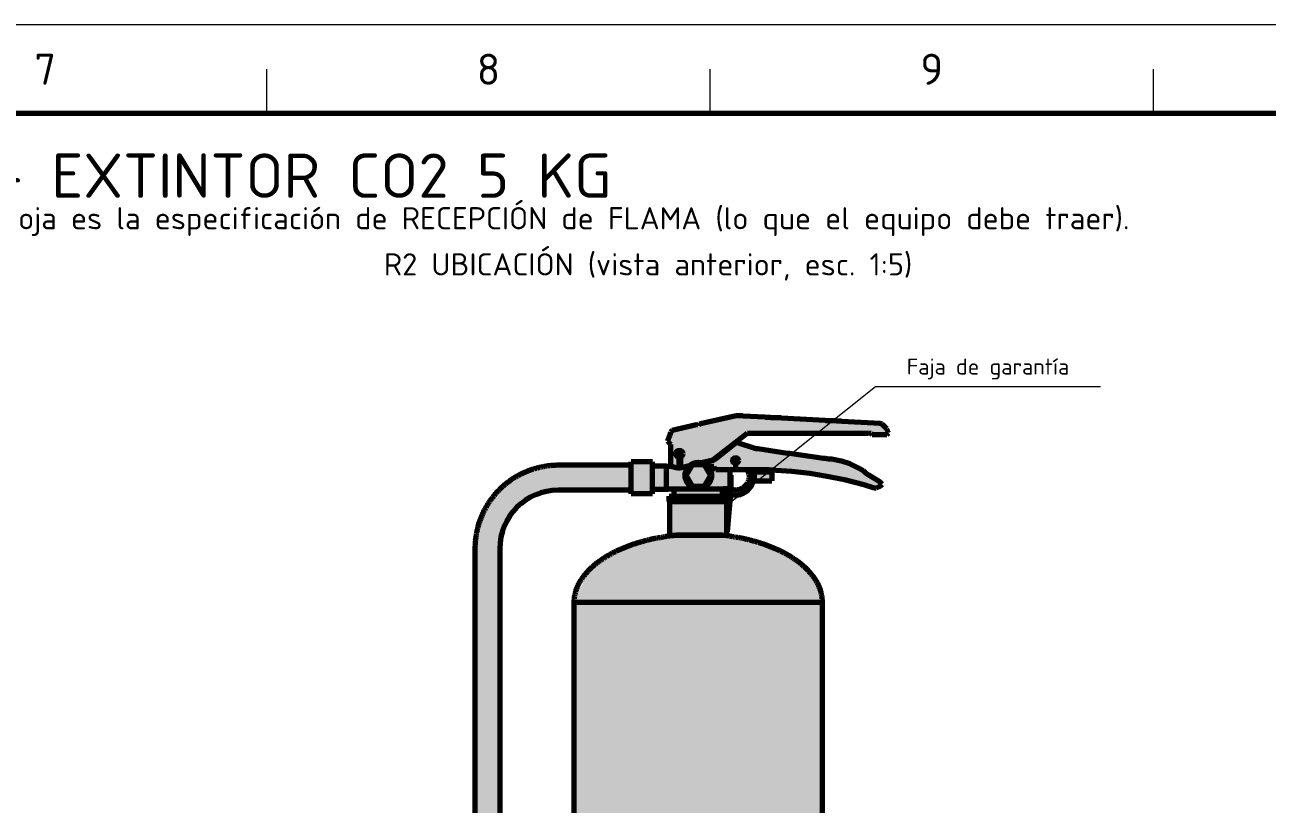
# Model space of a CAD drawing. Header units: millimetres. Extents: x 0 to 2208, y 0 to 420.
# Drawn here: x 1933.7 to 2073.8, y 332.1 to 420 of the extents above; entities that cross this region are included whole.
import ezdxf
from ezdxf.enums import TextEntityAlignment as Align

# ---------------------------------------------------------------- set-up
doc = ezdxf.new("R2010")
doc.units = ezdxf.units.MM
for name, color, linetype, lineweight in [('01-VISIBLE', 7, 'CONTINUOUS', 70), ('06-TEXTO', 7, 'CONTINUOUS', 25), ('07-RECUADRO', 7, 'CONTINUOUS', 70), ('08-FINA', 5, 'CONTINUOUS', 18), ('13-GRAFICA', 30, 'CONTINUOUS', 18)]:
    doc.layers.add(name, color=color, linetype=linetype, lineweight=lineweight)
doc.styles.add('ISO3098', font='isocpeur.ttf')

msp = doc.modelspace()

# ---------------------------------------------------------------- hatches: boundary and pattern name
at = {"layer": '08-FINA'}
h = msp.add_hatch(color=7, dxfattribs=at)
h.dxf.hatch_style = 1
h.paths.add_polyline_path([(2013.099, 366.055), (2015.305, 367.298), (2014.807, 367.924)])
at = {"layer": '13-GRAFICA', "true_color": 0xb21820}
h = msp.add_hatch(color=7, dxfattribs=at)
h.dxf.hatch_style = 1
h.paths.add_polyline_path([(2007.973, 374.6), (2008.373, 374.6), (2008.373, 374.7), (2008.773, 374.7), (2008.773, 374.8), (2009.273, 374.8), (2009.273, 374.9), (2009.773, 374.9), (2009.773, 375), (2010.073, 375), (2010.073, 375.1), (2010.573, 375.1), (2010.573, 375.2), (2011.473, 375.3), (2011.473, 375.4), (2011.873, 375.4), (2011.873, 375.5), (2012.273, 375.5), (2012.273, 375.6), (2012.773, 375.6), (2012.773, 375.7), (2013.173, 375.7), (2013.173, 375.8), (2013.673, 375.8), (2013.673, 375.9), (2017.773, 375.8), (2017.773, 375.7), (2019.073, 375.7), (2019.073, 375.6), (2021.073, 375.6), (2021.073, 375.5), (2023.173, 375.5), (2023.173, 375.4), (2026.373, 375.3), (2026.373, 375.2), (2030.173, 375.1), (2030.173, 375), (2030.373, 375), (2030.373, 374.9), (2030.973, 374.4), (2030.973, 374.2), (2031.073, 374.2), (2031.073, 373.9), (2030.973, 373.9), (2030.973, 373.8), (2029.273, 373.8), (2029.273, 373.9), (2029.073, 373.9), (2029.073, 374), (2015.173, 374), (2015.173, 373.9), (2014.873, 373.8), (2014.573, 373.4), (2014.373, 373.4), (2014.173, 373.1), (2013.973, 373.1), (2013.673, 372.7), (2013.473, 372.7), (2013.273, 372.4), (2013.073, 372.4), (2012.873, 372.1), (2012.673, 372.1), (2012.373, 371.7), (2012.173, 371.7), (2011.973, 371.4), (2011.773, 371.4), (2011.773, 371.3), (2011.673, 371.3), (2011.473, 371), (2011.273, 371), (2011.273, 370.9), (2010.873, 370.9), (2010.873, 370.8), (2010.473, 370.8), (2010.473, 370.7), (2009.273, 370.7), (2009.273, 370.6), (2008.873, 370.5), (2008.773, 370.3), (2008.073, 370.2), (2008.073, 370.1), (2007.973, 370.1), (2007.973, 371.6), (2007.973, 374.5)])
h = msp.add_hatch(color=7, dxfattribs=at)
h.dxf.hatch_style = 1
h.paths.add_polyline_path([(2006.573, 372.7), (2006.473, 372.7), (2006.173, 373.1), (2006.273, 373.1), (2006.273, 373.4), (2006.373, 373.4), (2006.373, 373.6), (2006.473, 373.6), (2006.473, 374), (2006.573, 374), (2006.673, 374.3), (2007.173, 374.356), (2007.173, 371.9), (2007.173, 371.4), (2007.173, 370.1), (2006.873, 370.1), (2006.873, 370.2), (2006.573, 370.3)])
h = msp.add_hatch(color=7, dxfattribs=at)
h.dxf.hatch_style = 1
h.paths.add_polyline_path([(2007.573, 374.4), (2007.573, 374.5), (2007.973, 374.5), (2007.973, 371.6), (2007.873, 371.9), (2007.773, 371.9), (2007.773, 372), (2007.273, 372), (2007.273, 371.9), (2007.173, 371.9), (2007.173, 374.356)])
h = msp.add_hatch(color=7, dxfattribs=at)
h.dxf.hatch_style = 1
h.paths.add_polyline_path([(2013.873, 372.9), (2014.173, 372.9), (2014.173, 372.8), (2014.173, 371.1), (2014.073, 371.1), (2014.073, 371.2), (2013.673, 371.2), (2013.673, 371.1), (2013.573, 371.1), (2013.573, 372.5)])
h = msp.add_hatch(color=7, dxfattribs=at)
h.dxf.hatch_style = 1
h.paths.add_polyline_path([(2014.473, 372.8), (2014.473, 372.7), (2014.773, 372.7), (2014.773, 372.6), (2015.073, 372.6), (2015.073, 372.5), (2015.373, 372.5), (2015.373, 372.4), (2015.673, 372.4), (2015.673, 372.3), (2015.973, 372.3), (2015.973, 372.2), (2016.673, 372.2), (2016.673, 372.1), (2017.373, 372.1), (2017.373, 372), (2018.673, 371.9), (2018.673, 371.8), (2019.273, 371.8), (2019.273, 371.7), (2020.173, 371.7), (2020.173, 371.6), (2020.873, 371.6), (2020.873, 371.5), (2021.573, 371.5), (2021.573, 371.4), (2022.173, 371.4), (2022.173, 371.3), (2022.873, 371.3), (2022.873, 371.2), (2023.573, 371.2), (2023.573, 371.1), (2024.273, 371.1), (2024.273, 371), (2025.173, 371), (2025.173, 370.9), (2025.973, 370.8), (2025.973, 370.7), (2026.873, 370.5), (2026.873, 370.4), (2027.073, 370.4), (2027.073, 370.3), (2027.273, 370.3), (2027.273, 370.2), (2027.473, 370.2), (2027.473, 370.1), (2027.673, 370.1), (2027.673, 370), (2028.273, 369.8), (2028.573, 369.4), (2028.773, 369.4), (2028.773, 369.3), (2029.073, 369.2), (2029.173, 369), (2029.373, 369), (2029.373, 368.9), (2029.573, 368.9), (2029.673, 368.7), (2029.873, 368.7), (2029.973, 368.5), (2030.173, 368.5), (2030.173, 368.4), (2030.373, 368.3), (2030.373, 368.1), (2030.073, 368), (2030.073, 367.9), (2029.473, 367.8), (2029.473, 367.9), (2029.073, 367.9), (2029.073, 368), (2028.773, 368), (2028.773, 368.1), (2028.473, 368.1), (2028.473, 368.2), (2028.073, 368.2), (2028.073, 368.3), (2027.673, 368.3), (2027.673, 368.4), (2027.273, 368.4), (2027.273, 368.5), (2026.873, 368.5), (2026.873, 368.6), (2026.473, 368.6), (2026.473, 368.7), (2026.073, 368.7), (2026.073, 368.8), (2025.573, 368.8), (2025.573, 368.9), (2025.073, 368.9), (2025.073, 369), (2024.573, 369), (2024.573, 369.1), (2024.073, 369.1), (2024.073, 369.2), (2023.473, 369.2), (2023.473, 369.3), (2022.873, 369.3), (2022.873, 369.4), (2022.273, 369.4), (2022.273, 369.5), (2020.473, 369.6), (2020.473, 369.7), (2019.073, 369.7), (2019.073, 369.8), (2017.673, 369.8), (2017.673, 369.9), (2014.173, 369.9), (2014.173, 370.7), (2014.173, 371.1), (2014.173, 372.8)])
at = {"layer": '13-GRAFICA', "true_color": 0xd6d9de}
h = msp.add_hatch(color=7, dxfattribs=at)
h.dxf.hatch_style = 1
h.paths.add_polyline_path([(2007.373, 371.3), (2007.173, 371.4), (2007.173, 371.9), (2007.273, 371.9), (2007.273, 372), (2007.773, 372), (2007.873, 371.7), (2007.973, 371.7), (2007.873, 371.4), (2007.773, 371.4), (2007.673, 371.2), (2007.373, 371.2)])
at = {"layer": '13-GRAFICA', "true_color": 0xb21820}
h = msp.add_hatch(color=7, dxfattribs=at)
h.dxf.hatch_style = 1
h.paths.add_polyline_path([(2007.173, 370.1), (2007.173, 371.4), (2007.273, 371.4), (2007.373, 371.2), (2007.673, 371.2), (2007.673, 371.3), (2007.873, 371.4), (2007.873, 371.6), (2007.973, 371.6), (2007.973, 370.1)])
h = msp.add_hatch(color=7, dxfattribs=at)
h.dxf.hatch_style = 1
h.paths.add_polyline_path([(2010.573, 370.8), (2011.073, 370.8), (2011.073, 370.9), (2011.373, 370.9), (2011.373, 371), (2011.773, 371.1), (2011.773, 371.2), (2011.873, 371.2), (2011.973, 371.4), (2012.173, 371.4), (2012.473, 371.8), (2012.673, 371.8), (2012.673, 371.9), (2012.773, 371.9), (2012.873, 372.1), (2013.073, 372.1), (2013.373, 372.5), (2013.573, 372.5), (2013.573, 371.1), (2013.573, 370.7), (2013.573, 369.9), (2011.573, 369.9), (2011.573, 370), (2011.473, 370), (2011.473, 370.3), (2010.573, 370.3), (2010.473, 370.5), (2010.173, 370.6), (2010.173, 370.7), (2010.573, 370.7)])
at = {"layer": '13-GRAFICA', "true_color": 0x202020}
h = msp.add_hatch(color=7, dxfattribs=at)
h.dxf.hatch_style = 1
h.paths.add_polyline_path([(1987.273, 361.4), (1987.273, 313.3), (1984.473, 313.3), (1984.473, 361.4), (1984.573, 361.4), (1984.673, 363.1), (1984.773, 363.1), (1984.873, 363.7), (1984.973, 363.7), (1984.973, 363.9), (1985.073, 363.9), (1985.073, 364.2), (1985.173, 364.2), (1985.373, 365.1), (1985.473, 365.1), (1985.573, 365.4), (1985.773, 365.5), (1985.873, 365.9), (1986.073, 366), (1986.073, 366.2), (1986.273, 366.3), (1986.273, 366.5), (1986.473, 366.6), (1986.473, 366.8), (1986.573, 366.8), (1988.073, 368.4), (1988.273, 368.4), (1988.373, 368.6), (1988.773, 368.7), (1988.873, 368.9), (1989.073, 368.9), (1989.173, 369.1), (1989.573, 369.2), (1989.573, 369.3), (1989.873, 369.4), (1989.873, 369.5), (1990.173, 369.5), (1990.173, 369.6), (1991.073, 369.8), (1991.073, 369.9), (1991.573, 370), (1991.573, 370.1), (1992.973, 370.2), (1992.973, 370.3), (2002.073, 370.3), (2002.073, 367.5), (1992.973, 367.5), (1992.973, 367.4), (1992.273, 367.4), (1992.273, 367.3), (1992.073, 367.3), (1992.073, 367.2), (1991.173, 367), (1991.173, 366.9), (1990.773, 366.8), (1990.673, 366.6), (1990.273, 366.5), (1990.173, 366.3), (1989.973, 366.3), (1989.873, 366.1), (1989.673, 366.1), (1989.673, 366), (1988.673, 365.1), (1988.673, 364.9), (1988.473, 364.8), (1988.373, 364.4), (1988.173, 364.3), (1988.173, 364.1), (1988.073, 364.1), (1987.973, 363.8), (1987.873, 363.8), (1987.673, 362.9), (1987.573, 362.9), (1987.573, 362.7), (1987.473, 362.7), (1987.373, 361.4)])
at = {"layer": '13-GRAFICA', "true_color": 0xcba23e}
h = msp.add_hatch(color=7, dxfattribs=at)
h.dxf.hatch_style = 1
h.paths.add_polyline_path([(2002.073, 367.1), (2002.073, 370.7), (2004.473, 370.7), (2004.473, 367.1)])
h = msp.add_hatch(color=7, dxfattribs=at)
h.dxf.hatch_style = 1
h.paths.add_polyline_path([(2004.473, 367.6), (2004.473, 370.3), (2006.673, 370.3), (2006.673, 370.2), (2006.873, 370.2), (2006.873, 370.1), (2008.073, 370.1), (2008.073, 370.2), (2008.773, 370.3), (2008.873, 370.5), (2009.073, 370.5), (2009.073, 370.6), (2009.273, 370.6), (2009.273, 370.7), (2010.073, 370.7), (2010.073, 370.6), (2010.473, 370.5), (2010.573, 370.3), (2011.473, 370.3), (2011.473, 370), (2011.573, 370), (2011.573, 369.9), (2013.273, 369.9), (2013.273, 367.7), (2006.273, 367.7), (2006.273, 367.6)])
at = {"layer": '13-GRAFICA', "true_color": 0xd6d9de}
h = msp.add_hatch(color=7, dxfattribs=at)
h.dxf.hatch_style = 1
h.paths.add_polyline_path([(2013.573, 370.7), (2013.573, 371.1), (2013.673, 371.1), (2013.673, 371.2), (2014.073, 371.2), (2014.073, 371.1), (2014.173, 371.1), (2014.173, 370.7), (2014.073, 370.7), (2014.073, 370.6), (2013.673, 370.6), (2013.673, 370.7)])
at = {"layer": '13-GRAFICA', "true_color": 0xb21820}
h = msp.add_hatch(color=7, dxfattribs=at)
h.dxf.hatch_style = 1
h.paths.add_polyline_path([(2013.573, 369.9), (2013.573, 370.7), (2013.673, 370.7), (2013.673, 370.6), (2014.073, 370.6), (2014.073, 370.7), (2014.173, 370.7), (2014.173, 369.9)])
at = {"layer": '13-GRAFICA', "true_color": 0xd6d9de}
h = msp.add_hatch(color=7, dxfattribs=at)
h.dxf.hatch_style = 1
h.paths.add_polyline_path([(2012.673, 367.3), (2012.373, 367.7), (2014.373, 367.6), (2014.373, 367.7), (2014.773, 367.8), (2014.773, 367.9), (2015.173, 368.2), (2015.173, 368.4), (2015.273, 368.4), (2015.273, 368.6), (2015.373, 368.6), (2015.373, 369.5), (2015.273, 369.5), (2015.273, 369.8), (2015.173, 369.8), (2015.173, 369.9), (2015.773, 369.9), (2015.773, 369.8), (2015.873, 369.8), (2015.873, 369.3), (2015.973, 369.3), (2015.873, 368.4), (2015.773, 368.4), (2015.773, 368.1), (2015.573, 368), (2015.573, 367.8), (2015.473, 367.8), (2015.073, 367.3), (2014.873, 367.3), (2014.873, 367.2), (2014.673, 367.2), (2014.673, 367.1), (2014.273, 367.1), (2014.273, 367), (2013.473, 367), (2013.473, 367.1), (2013.073, 367.1), (2013.073, 367.2)])
at = {"layer": '13-GRAFICA', "true_color": 0xffd200}
h = msp.add_hatch(color=7, dxfattribs=at)
h.dxf.hatch_style = 1
h.paths.add_polyline_path([(2015.973, 368.6), (2015.973, 369.6), (2017.973, 369.6), (2017.973, 368.6)])
at = {"layer": '13-GRAFICA', "true_color": 0xcba23e}
h = msp.add_hatch(color=7, dxfattribs=at)
h.dxf.hatch_style = 1
h.paths.add_polyline_path([(2006.973, 366.9), (2006.973, 367.7), (2012.373, 367.7), (2012.373, 366.9)])
at = {"layer": '13-GRAFICA', "true_color": 0xb21820}
h = msp.add_hatch(color=7, dxfattribs=at)
h.dxf.hatch_style = 1
h.paths.add_polyline_path([(1995.773, 355), (1995.773, 355.2), (1995.873, 355.2), (1995.873, 355.5), (1995.973, 355.5), (1995.973, 355.7), (1996.073, 355.7), (1996.073, 355.9), (1996.173, 355.9), (1996.173, 356.2), (1996.273, 356.2), (1996.273, 356.4), (1996.373, 356.4), (1996.373, 356.6), (1996.473, 356.6), (1996.473, 356.8), (1996.573, 356.8), (1996.773, 357.4), (1996.973, 357.5), (1996.973, 357.7), (1997.173, 357.8), (1997.173, 358), (1997.573, 358.3), (1997.573, 358.5), (1997.673, 358.5), (1997.773, 358.7), (1997.973, 358.7), (1998.573, 359.4), (1998.773, 359.4), (1998.873, 359.6), (1999.073, 359.6), (1999.173, 359.8), (1999.373, 359.8), (1999.473, 360), (1999.673, 360), (1999.773, 360.2), (1999.973, 360.2), (2000.073, 360.4), (2000.273, 360.4), (2000.273, 360.5), (2000.473, 360.5), (2000.473, 360.6), (2000.673, 360.6), (2000.673, 360.7), (2000.873, 360.7), (2000.873, 360.8), (2001.173, 360.8), (2001.173, 360.9), (2001.373, 360.9), (2001.373, 361), (2001.573, 361), (2001.573, 361.1), (2001.773, 361.1), (2001.773, 361.2), (2002.073, 361.2), (2002.073, 361.3), (2002.273, 361.3), (2002.273, 361.4), (2002.973, 361.5), (2002.973, 361.6), (2003.273, 361.6), (2003.273, 361.7), (2003.573, 361.7), (2003.573, 361.8), (2003.973, 361.8), (2003.973, 361.9), (2004.273, 361.9), (2004.273, 362), (2005.173, 362.1), (2005.173, 362.2), (2005.773, 362.2), (2005.773, 362.3), (2006.373, 362.3), (2006.373, 362.4), (2006.973, 362.4), (2006.973, 362.5), (2006.473, 362.5), (2006.473, 366.9), (2012.873, 366.9), (2012.873, 362.5), (2012.373, 362.5), (2012.373, 362.4), (2012.973, 362.4), (2012.973, 362.3), (2013.673, 362.3), (2013.673, 362.2), (2014.873, 362.1), (2014.873, 362), (2015.173, 362), (2015.173, 361.9), (2015.573, 361.9), (2015.573, 361.8), (2015.873, 361.8), (2015.873, 361.7), (2016.273, 361.7), (2016.273, 361.6), (2016.573, 361.6), (2016.573, 361.5), (2016.973, 361.5), (2016.973, 361.4), (2017.573, 361.3), (2017.573, 361.2), (2017.773, 361.2), (2017.773, 361.1), (2017.973, 361.1), (2017.973, 361), (2018.273, 361), (2018.273, 360.9), (2018.473, 360.9), (2018.473, 360.8), (2018.673, 360.8), (2018.673, 360.7), (2018.873, 360.7), (2018.873, 360.6), (2019.173, 360.6), (2019.173, 360.5), (2019.573, 360.4), (2019.673, 360.2), (2019.873, 360.2), (2019.873, 360.1), (2020.173, 360), (2020.273, 359.8), (2020.473, 359.8), (2020.473, 359.7), (2020.673, 359.7), (2020.773, 359.5), (2020.973, 359.5), (2021.273, 359.1), (2021.473, 359.1), (2021.473, 359), (2022.473, 358.1), (2022.473, 357.9), (2022.773, 357.7), (2022.873, 357.3), (2023.073, 357.2), (2023.073, 357), (2023.173, 357), (2023.173, 356.8), (2023.273, 356.8), (2023.273, 356.6), (2023.373, 356.6), (2023.473, 356), (2023.573, 356), (2023.573, 355.3), (2023.673, 355.3), (2023.673, 327), (1995.673, 327), (1995.673, 355)])
at = {"layer": '13-GRAFICA', "true_color": 0xc81e2d}
h = msp.add_hatch(color=7, dxfattribs=at)
h.dxf.hatch_style = 1
h.paths.add_polyline_path([(2013.173, 365.8), (2013.173, 365.3), (2013.073, 365.3), (2013.073, 365.8)])
h = msp.add_hatch(color=7, dxfattribs=at)
h.dxf.hatch_style = 1
h.paths.add_polyline_path([(2013.273, 367), (2013.273, 366.5), (2013.173, 366.5), (2013.173, 367)])
h = msp.add_hatch(color=7, dxfattribs=at)
h.dxf.hatch_style = 1
h.paths.add_polyline_path([(2013.073, 364.6), (2013.073, 364.1), (2012.973, 364.1), (2012.973, 364.6)])
h = msp.add_hatch(color=7, dxfattribs=at)
h.dxf.hatch_style = 1
h.paths.add_polyline_path([(2012.973, 363.4), (2012.973, 362.9), (2012.873, 362.9), (2012.873, 363.4)])

# ---------------------------------------------------------------- linework, layer by layer
at = {"layer": '01-VISIBLE'}
for p, q in [((2013.941, 375.918), (2009.911, 375.004)), ((2014.685, 375.918), (2013.941, 375.918)), ((2014.719, 375.884), (2014.685, 375.918)), ((2017.157, 375.782), (2014.719, 375.884)), ((2017.191, 375.75), (2017.157, 375.782)), ((2017.801, 375.75), (2017.191, 375.75)), ((2017.835, 375.716), (2017.801, 375.75)), ((2018.411, 375.716), (2017.835, 375.716)), ((2018.445, 375.682), (2018.411, 375.716)), ((2019.021, 375.682), (2018.445, 375.682)), ((2019.055, 375.648), (2019.021, 375.682)), ((2023.965, 375.41), (2019.055, 375.648)), ((2006.727, 374.258), (2006.541, 374.072)), ((2009.469, 374.902), (2006.727, 374.258)), ((2009.571, 374.902), (2009.469, 374.902)), ((2009.673, 374.834), (2009.571, 374.902)), ((2009.809, 374.97), (2009.673, 374.834)), ((2009.911, 375.004), (2009.809, 374.97)), ((2023.999, 375.376), (2023.965, 375.41)), ((2024.609, 375.376), (2023.999, 375.376)), ((2024.643, 375.342), (2024.609, 375.376)), ((2025.217, 375.342), (2024.643, 375.342)), ((2025.251, 375.308), (2025.217, 375.342)), ((2025.827, 375.308), (2025.251, 375.308)), ((2025.861, 375.274), (2025.827, 375.308)), ((2030.163, 375.072), (2025.861, 375.274)), ((2030.399, 374.97), (2030.163, 375.072)), ((2030.925, 374.446), (2030.399, 374.97)), ((2031.127, 374.004), (2030.925, 374.446)), ((2006.473, 373.734), (2006.201, 373.056)), ((2006.201, 373.056), (2006.541, 372.684)), ((2006.541, 374.072), (2006.473, 373.734)), ((2011.333, 370.974), (2015.227, 373.988)), ((2013.975, 372.904), (2011.671, 371.076)), ((2016.141, 372.194), (2013.975, 372.904)), ((2015.227, 373.988), (2028.773, 373.988)), ((2028.773, 373.988), (2028.841, 374.022)), ((2028.841, 374.022), (2029.113, 373.954)), ((2029.113, 373.954), (2029.281, 373.818)), ((2029.281, 373.818), (2030.941, 373.818)), ((2030.941, 373.818), (2031.127, 374.004)), ((2006.541, 372.684), (2006.541, 370.382)), ((2016.379, 372.194), (2016.141, 372.194)), ((2019.731, 371.686), (2016.379, 372.194)), ((2019.969, 371.686), (2019.731, 371.686)), ((2023.795, 371.11), (2019.969, 371.686)), ((2002.093, 370.346), (1993.873, 370.346)), ((2004.493, 370.746), (2002.093, 370.746)), ((2006.073, 370.256), (2004.493, 370.256)), ((2006.073, 367.696), (2006.073, 370.256)), ((2006.541, 370.382), (2006.727, 370.194)), ((2006.627, 370.256), (2006.627, 370.295)), ((2006.727, 370.194), (2007.303, 370.06)), ((2007.303, 370.06), (2007.675, 370.06)), ((2007.675, 370.06), (2008.666, 370.308)), ((2008.973, 370.409), (2008.273, 369.196)), ((2008.459, 370.256), (2008.612, 370.256)), ((2010.373, 370.409), (2008.973, 370.409)), ((2010.038, 370.651), (2011.333, 370.974)), ((2011.299, 370.906), (2010.087, 370.638)), ((2011.073, 369.196), (2010.373, 370.409)), ((2010.728, 370.262), (2011.435, 370.262)), ((2010.734, 370.256), (2011.436, 370.256)), ((2011.671, 371.076), (2011.299, 370.906)), ((2011.299, 370.906), (2011.646, 371.065)), ((2011.435, 370.262), (2011.451, 370.076)), ((2011.451, 370.076), (2011.637, 369.89)), ((2024.033, 371.11), (2023.795, 371.11)), ((2024.303, 371.042), (2024.033, 371.11)), ((2024.743, 371.042), (2024.303, 371.042)), ((2025.827, 370.804), (2024.743, 371.042)), ((2026.741, 370.5), (2025.827, 370.804)), ((2027.893, 369.958), (2026.741, 370.5)), ((2028.299, 369.72), (2027.893, 369.958)), ((2008.273, 369.196), (2008.973, 367.984)), ((2010.373, 367.984), (2011.073, 369.196)), ((2011.637, 369.89), (2017.665, 369.856)), ((2013.273, 367.696), (2013.273, 369.881)), ((2013.279, 369.236), (2013.319, 369.236)), ((2013.279, 367.636), (2013.279, 369.236)), ((2013.319, 369.236), (2013.319, 367.635)), ((2015.953, 369.596), (2017.953, 369.596)), ((2015.953, 368.596), (2017.953, 368.596)), ((2017.665, 369.856), (2017.699, 369.822)), ((2017.699, 369.822), (2018.377, 369.822)), ((2018.377, 369.822), (2018.411, 369.788)), ((2018.411, 369.788), (2020.205, 369.686)), ((2020.205, 369.686), (2022.237, 369.45)), ((2022.237, 369.45), (2023.965, 369.178)), ((2023.965, 369.178), (2026.167, 368.738)), ((2026.167, 368.738), (2028.333, 368.196)), ((2028.503, 369.518), (2028.299, 369.72)), ((2028.909, 369.246), (2028.503, 369.518)), ((2030.197, 368.434), (2028.909, 369.246)), ((2002.093, 367.546), (1993.873, 367.546)), ((2004.493, 367.146), (2002.093, 367.146)), ((2006.273, 367.636), (2004.493, 367.636)), ((2006.873, 367.696), (2009.673, 367.696)), ((2006.953, 366.876), (2006.953, 367.696)), ((2008.973, 367.984), (2010.373, 367.984)), ((2009.673, 367.696), (2012.473, 367.696)), ((2012.393, 366.876), (2012.393, 367.696)), ((2012.879, 362.876), (2013.279, 367.636)), ((2013.319, 367.635), (2012.919, 362.873)), ((2028.333, 368.196), (2029.519, 367.824)), ((2029.519, 367.824), (2029.723, 367.824)), ((2029.723, 367.824), (2030.163, 367.994)), ((2030.163, 367.994), (2030.417, 368.214)), ((2030.417, 368.214), (2030.197, 368.434)), ((2006.393, 366.276), (2006.393, 366.876)), ((2006.473, 362.476), (2006.473, 366.276)), ((2012.873, 362.476), (2012.873, 366.276)), ((2012.953, 366.276), (2012.953, 366.876)), ((2007.171, 362.476), (2007.171, 362.476)), ((2012.175, 362.476), (2012.175, 362.476)), ((2012.919, 362.873), (2012.879, 362.876)), ((1984.473, 360.946), (1984.473, 313.28)), ((1987.273, 360.946), (1987.273, 313.28)), ((1995.673, 327.034), (1995.673, 354.9)), ((2023.673, 327.034), (2023.673, 354.9))]:
    msp.add_line(p, q, dxfattribs=at)
for points in [[(1993.873, 370.346), (1993.773, 370.346), (1993.672, 370.344), (1993.572, 370.341), (1993.471, 370.338), (1993.371, 370.333), (1993.271, 370.327), (1993.171, 370.32), (1993.07, 370.312), (1992.97, 370.303), (1992.87, 370.293), (1992.771, 370.281), (1992.671, 370.269), (1992.571, 370.256), (1992.472, 370.241), (1992.373, 370.226), (1992.274, 370.209), (1992.175, 370.192), (1992.076, 370.173), (1991.978, 370.153), (1991.879, 370.132), (1991.781, 370.111), (1991.683, 370.088), (1991.586, 370.064), (1991.489, 370.039), (1991.392, 370.013), (1991.295, 369.986), (1991.198, 369.958), (1991.102, 369.929), (1991.006, 369.899), (1990.911, 369.867), (1990.816, 369.835), (1990.721, 369.802), (1990.627, 369.768), (1990.532, 369.733), (1990.439, 369.696), (1990.345, 369.659), (1990.253, 369.621), (1990.16, 369.582), (1990.068, 369.542), (1989.976, 369.501), (1989.885, 369.458), (1989.794, 369.415), (1989.704, 369.371), (1989.614, 369.326), (1989.525, 369.28), (1989.436, 369.233), (1989.348, 369.185), (1989.26, 369.137), (1989.173, 369.087), (1989.086, 369.036), (1989, 368.985), (1988.914, 368.932), (1988.829, 368.879), (1988.745, 368.824), (1988.661, 368.769), (1988.578, 368.713), (1988.495, 368.656), (1988.413, 368.598), (1988.332, 368.539), (1988.251, 368.48), (1988.171, 368.419), (1988.091, 368.358), (1988.012, 368.295), (1987.934, 368.232), (1987.856, 368.169), (1987.78, 368.104), (1987.704, 368.038), (1987.628, 367.972), (1987.553, 367.905), (1987.479, 367.837), (1987.406, 367.768), (1987.334, 367.699), (1987.262, 367.628), (1987.191, 367.557), (1987.121, 367.486), (1987.051, 367.413), (1986.982, 367.34), (1986.914, 367.266), (1986.847, 367.191), (1986.781, 367.116), (1986.715, 367.04), (1986.651, 366.963), (1986.587, 366.885), (1986.524, 366.807), (1986.462, 366.728), (1986.4, 366.649), (1986.34, 366.568), (1986.28, 366.488), (1986.221, 366.406), (1986.163, 366.324), (1986.106, 366.241), (1986.05, 366.158), (1985.995, 366.074), (1985.941, 365.99), (1985.887, 365.905), (1985.835, 365.819), (1985.783, 365.733), (1985.732, 365.646), (1985.683, 365.559), (1985.634, 365.471), (1985.586, 365.383), (1985.539, 365.294), (1985.493, 365.205), (1985.448, 365.115), (1985.404, 365.025), (1985.361, 364.934), (1985.319, 364.843), (1985.278, 364.751), (1985.237, 364.659), (1985.198, 364.567), (1985.16, 364.474), (1985.123, 364.38), (1985.087, 364.287), (1985.051, 364.193), (1985.017, 364.098), (1984.984, 364.003), (1984.952, 363.908), (1984.921, 363.813), (1984.891, 363.717), (1984.862, 363.621), (1984.833, 363.524), (1984.806, 363.428), (1984.78, 363.331), (1984.755, 363.233), (1984.732, 363.136), (1984.709, 363.038), (1984.687, 362.94), (1984.666, 362.842), (1984.646, 362.743), (1984.628, 362.644), (1984.61, 362.546), (1984.593, 362.446), (1984.578, 362.347), (1984.564, 362.248), (1984.55, 362.148), (1984.538, 362.049), (1984.527, 361.949), (1984.516, 361.849), (1984.507, 361.749), (1984.499, 361.649), (1984.492, 361.548), (1984.486, 361.448), (1984.482, 361.348), (1984.478, 361.248), (1984.475, 361.147), (1984.474, 361.047), (1984.473, 360.946)], [(2002.093, 367.146), (2002.093, 367.246), (2002.093, 367.346), (2002.093, 367.446), (2002.093, 367.546), (2002.093, 367.646), (2002.093, 367.746), (2002.093, 367.846), (2002.093, 367.946), (2002.093, 368.046), (2002.093, 368.146), (2002.093, 368.246), (2002.093, 368.346), (2002.093, 368.446), (2002.093, 368.546), (2002.093, 368.646), (2002.093, 368.746), (2002.093, 368.846), (2002.093, 368.946), (2002.093, 369.046), (2002.093, 369.146), (2002.093, 369.246), (2002.093, 369.346), (2002.093, 369.446), (2002.093, 369.546), (2002.093, 369.646), (2002.093, 369.746), (2002.093, 369.846), (2002.093, 369.946), (2002.093, 370.046), (2002.093, 370.146), (2002.093, 370.246), (2002.093, 370.346), (2002.093, 370.446), (2002.093, 370.546), (2002.093, 370.646), (2002.093, 370.746)], [(2004.493, 367.146), (2004.493, 367.246), (2004.493, 367.346), (2004.493, 367.446), (2004.493, 367.546), (2004.493, 367.646), (2004.493, 367.746), (2004.493, 367.846), (2004.493, 367.946), (2004.493, 368.046), (2004.493, 368.146), (2004.493, 368.246), (2004.493, 368.346), (2004.493, 368.446), (2004.493, 368.546), (2004.493, 368.646), (2004.493, 368.746), (2004.493, 368.846), (2004.493, 368.946), (2004.493, 369.046), (2004.493, 369.146), (2004.493, 369.246), (2004.493, 369.346), (2004.493, 369.446), (2004.493, 369.546), (2004.493, 369.646), (2004.493, 369.746), (2004.493, 369.846), (2004.493, 369.946), (2004.493, 370.046), (2004.493, 370.146), (2004.493, 370.246), (2004.493, 370.346), (2004.493, 370.446), (2004.493, 370.546), (2004.493, 370.646), (2004.493, 370.746)], [(2006.073, 370.256), (2006.172, 370.256), (2006.271, 370.256), (2006.369, 370.256), (2006.468, 370.256), (2006.567, 370.256), (2006.666, 370.256)], [(2013.706, 371.149), (2013.706, 371.149), (2013.706, 371.149), (2013.706, 371.149), (2013.706, 371.149), (2013.706, 371.149), (2013.707, 371.15)], [(2015.169, 369.87), (2015.22, 369.781), (2015.264, 369.689), (2015.302, 369.594), (2015.334, 369.496), (2015.359, 369.397), (2015.377, 369.296), (2015.388, 369.195), (2015.393, 369.092), (2015.391, 368.99), (2015.381, 368.888), (2015.365, 368.787), (2015.342, 368.687), (2015.313, 368.589), (2015.277, 368.493), (2015.234, 368.4), (2015.186, 368.31), (2015.131, 368.223), (2015.071, 368.14), (2015.005, 368.062), (2014.934, 367.988), (2014.858, 367.919), (2014.778, 367.855), (2014.694, 367.797), (2014.606, 367.745), (2014.514, 367.698), (2014.42, 367.658), (2014.323, 367.625), (2014.225, 367.597), (2014.124, 367.577), (2014.023, 367.564), (2013.921, 367.557), (2013.818, 367.557), (2013.716, 367.564), (2013.615, 367.578), (2013.514, 367.599), (2013.416, 367.627), (2013.319, 367.661)], [(2015.953, 369.596), (2015.953, 369.496), (2015.953, 369.396), (2015.953, 369.296), (2015.953, 369.196), (2015.953, 369.096), (2015.953, 368.996), (2015.953, 368.896), (2015.953, 368.796), (2015.953, 368.696), (2015.953, 368.596)], [(2017.953, 369.596), (2017.953, 369.496), (2017.953, 369.396), (2017.953, 369.296), (2017.953, 369.196), (2017.953, 369.096), (2017.953, 368.996), (2017.953, 368.896), (2017.953, 368.796), (2017.953, 368.696), (2017.953, 368.596)], [(2006.073, 367.696), (2006.187, 367.696), (2006.302, 367.696), (2006.416, 367.696), (2006.53, 367.696), (2006.644, 367.696), (2006.759, 367.696), (2006.873, 367.696)], [(2006.273, 367.636), (2006.273, 367.646), (2006.273, 367.656), (2006.273, 367.666), (2006.273, 367.676), (2006.273, 367.686), (2006.273, 367.696)], [(2013.273, 367.696), (2013.159, 367.696), (2013.044, 367.696), (2012.93, 367.696), (2012.816, 367.696), (2012.702, 367.696), (2012.587, 367.696), (2012.473, 367.696)], [(2013.279, 367.677), (2013.272, 367.68), (2013.265, 367.683), (2013.257, 367.687), (2013.25, 367.69), (2013.243, 367.693), (2013.236, 367.696)], [(2006.393, 366.876), (2006.494, 366.876), (2006.595, 366.876), (2006.696, 366.876), (2006.797, 366.876), (2006.898, 366.876), (2006.999, 366.876), (2007.099, 366.876), (2007.2, 366.876), (2007.301, 366.876), (2007.402, 366.876), (2007.503, 366.876), (2007.604, 366.876), (2007.705, 366.876), (2007.806, 366.876), (2007.907, 366.876), (2008.008, 366.876), (2008.109, 366.876), (2008.21, 366.876), (2008.311, 366.876), (2008.411, 366.876), (2008.512, 366.876), (2008.613, 366.876), (2008.714, 366.876), (2008.815, 366.876), (2008.916, 366.876), (2009.017, 366.876), (2009.118, 366.876), (2009.219, 366.876), (2009.32, 366.876), (2009.421, 366.876), (2009.522, 366.876), (2009.623, 366.876), (2009.723, 366.876), (2009.824, 366.876), (2009.925, 366.876), (2010.026, 366.876), (2010.127, 366.876), (2010.228, 366.876), (2010.329, 366.876), (2010.43, 366.876), (2010.531, 366.876), (2010.632, 366.876), (2010.733, 366.876), (2010.834, 366.876), (2010.935, 366.876), (2011.035, 366.876), (2011.136, 366.876), (2011.237, 366.876), (2011.338, 366.876), (2011.439, 366.876), (2011.54, 366.876), (2011.641, 366.876), (2011.742, 366.876), (2011.843, 366.876), (2011.944, 366.876), (2012.045, 366.876), (2012.146, 366.876), (2012.247, 366.876), (2012.347, 366.876), (2012.448, 366.876), (2012.549, 366.876), (2012.65, 366.876), (2012.751, 366.876), (2012.852, 366.876), (2012.953, 366.876)], [(2006.393, 366.276), (2006.494, 366.276), (2006.595, 366.276), (2006.696, 366.276), (2006.797, 366.276), (2006.898, 366.276), (2006.999, 366.276), (2007.099, 366.276), (2007.2, 366.276), (2007.301, 366.276), (2007.402, 366.276), (2007.503, 366.276), (2007.604, 366.276), (2007.705, 366.276), (2007.806, 366.276), (2007.907, 366.276), (2008.008, 366.276), (2008.109, 366.276), (2008.21, 366.276), (2008.311, 366.276), (2008.411, 366.276), (2008.512, 366.276), (2008.613, 366.276), (2008.714, 366.276), (2008.815, 366.276), (2008.916, 366.276), (2009.017, 366.276), (2009.118, 366.276), (2009.219, 366.276), (2009.32, 366.276), (2009.421, 366.276), (2009.522, 366.276), (2009.623, 366.276), (2009.723, 366.276), (2009.824, 366.276), (2009.925, 366.276), (2010.026, 366.276), (2010.127, 366.276), (2010.228, 366.276), (2010.329, 366.276), (2010.43, 366.276), (2010.531, 366.276), (2010.632, 366.276), (2010.733, 366.276), (2010.834, 366.276), (2010.935, 366.276), (2011.035, 366.276), (2011.136, 366.276), (2011.237, 366.276), (2011.338, 366.276), (2011.439, 366.276), (2011.54, 366.276), (2011.641, 366.276), (2011.742, 366.276), (2011.843, 366.276), (2011.944, 366.276), (2012.045, 366.276), (2012.146, 366.276), (2012.247, 366.276), (2012.347, 366.276), (2012.448, 366.276), (2012.549, 366.276), (2012.65, 366.276), (2012.751, 366.276), (2012.852, 366.276), (2012.953, 366.276)], [(1995.673, 354.9), (1995.674, 355), (1995.678, 355.1), (1995.683, 355.2), (1995.692, 355.299), (1995.702, 355.399), (1995.715, 355.498), (1995.73, 355.597), (1995.748, 355.695), (1995.768, 355.793), (1995.79, 355.891), (1995.814, 355.988), (1995.84, 356.084), (1995.868, 356.18), (1995.898, 356.276), (1995.931, 356.37), (1995.965, 356.464), (1996.001, 356.557), (1996.039, 356.65), (1996.079, 356.742), (1996.121, 356.833), (1996.164, 356.923), (1996.21, 357.012), (1996.257, 357.1), (1996.305, 357.188), (1996.355, 357.274), (1996.407, 357.36), (1996.46, 357.445), (1996.514, 357.529), (1996.57, 357.611), (1996.627, 357.694), (1996.685, 357.775), (1996.745, 357.855), (1996.806, 357.934), (1996.868, 358.013), (1996.931, 358.09), (1996.996, 358.167), (1997.061, 358.242), (1997.127, 358.317), (1997.195, 358.391), (1997.263, 358.464), (1997.332, 358.536), (1997.403, 358.607), (1997.474, 358.678), (1997.546, 358.747), (1997.618, 358.816), (1997.692, 358.883), (1997.766, 358.95), (1997.841, 359.016), (1997.917, 359.082), (1997.994, 359.146), (1998.071, 359.21), (1998.149, 359.272), (1998.227, 359.334), (1998.306, 359.395), (1998.386, 359.456), (1998.467, 359.515), (1998.547, 359.574), (1998.629, 359.632), (1998.711, 359.69), (1998.793, 359.746), (1998.876, 359.802), (1998.96, 359.857), (1999.044, 359.911), (1999.128, 359.965), (1999.213, 360.018), (1999.298, 360.07), (1999.384, 360.122), (1999.47, 360.172), (1999.557, 360.223), (1999.643, 360.272), (1999.731, 360.321), (1999.818, 360.369), (1999.906, 360.417), (1999.995, 360.464), (2000.083, 360.51), (2000.172, 360.555), (2000.262, 360.6), (2000.351, 360.645), (2000.441, 360.689), (2000.531, 360.732), (2000.622, 360.774), (2000.713, 360.816), (2000.804, 360.858), (2000.895, 360.898), (2000.987, 360.939), (2001.078, 360.978), (2001.17, 361.017), (2001.263, 361.056), (2001.355, 361.094), (2001.448, 361.131), (2001.541, 361.168), (2001.634, 361.204), (2001.728, 361.24), (2001.821, 361.275), (2001.915, 361.31), (2002.009, 361.344), (2002.103, 361.378), (2002.197, 361.411), (2002.292, 361.443), (2002.387, 361.475), (2002.482, 361.507), (2002.577, 361.538), (2002.672, 361.568), (2002.768, 361.598), (2002.863, 361.627), (2002.959, 361.656), (2003.055, 361.684), (2003.151, 361.712), (2003.247, 361.739), (2003.343, 361.766), (2003.44, 361.793), (2003.536, 361.82), (2003.633, 361.846), (2003.729, 361.872), (2003.826, 361.897), (2003.923, 361.923), (2004.02, 361.947), (2004.117, 361.971), (2004.214, 361.995), (2004.311, 362.017), (2004.409, 362.039), (2004.507, 362.06), (2004.605, 362.081), (2004.703, 362.1), (2004.801, 362.119), (2004.899, 362.137), (2004.998, 362.155), (2005.096, 362.173), (2005.195, 362.19), (2005.293, 362.206), (2005.392, 362.223), (2005.49, 362.239), (2005.589, 362.256), (2005.688, 362.273), (2005.786, 362.29), (2005.885, 362.307), (2005.982, 362.328), (2006.077, 362.358), (2006.176, 362.372), (2006.276, 362.383), (2006.375, 362.394), (2006.475, 362.405), (2006.574, 362.415), (2006.674, 362.426), (2006.773, 362.436), (2006.872, 362.446), (2006.972, 362.456), (2007.072, 362.466), (2007.171, 362.476)], [(2006.473, 362.476), (2006.573, 362.476), (2006.673, 362.476), (2006.773, 362.476), (2006.873, 362.476), (2006.973, 362.476), (2007.073, 362.476), (2007.173, 362.476), (2007.273, 362.476), (2007.373, 362.476), (2007.473, 362.476), (2007.573, 362.476), (2007.673, 362.476), (2007.773, 362.476), (2007.873, 362.476), (2007.973, 362.476), (2008.073, 362.476), (2008.173, 362.476), (2008.273, 362.476), (2008.373, 362.476), (2008.473, 362.476), (2008.573, 362.476), (2008.673, 362.476), (2008.773, 362.476), (2008.873, 362.476), (2008.973, 362.476), (2009.073, 362.476), (2009.173, 362.476), (2009.273, 362.476), (2009.373, 362.476), (2009.473, 362.476), (2009.573, 362.476), (2009.673, 362.476), (2009.773, 362.476), (2009.873, 362.476), (2009.973, 362.476), (2010.073, 362.476), (2010.173, 362.476), (2010.273, 362.476), (2010.373, 362.476), (2010.473, 362.476), (2010.573, 362.476), (2010.673, 362.476), (2010.773, 362.476), (2010.873, 362.476), (2010.973, 362.476), (2011.073, 362.476), (2011.173, 362.476), (2011.273, 362.476), (2011.373, 362.476), (2011.473, 362.476), (2011.573, 362.476), (2011.673, 362.476), (2011.773, 362.476), (2011.873, 362.476), (2011.973, 362.476), (2012.073, 362.476), (2012.173, 362.476), (2012.273, 362.476), (2012.373, 362.476), (2012.473, 362.476), (2012.573, 362.476), (2012.673, 362.476), (2012.773, 362.476), (2012.873, 362.476)], [(2012.175, 362.476), (2012.075, 362.476), (2011.975, 362.476), (2011.875, 362.476), (2011.775, 362.476), (2011.675, 362.476), (2011.575, 362.476), (2011.474, 362.476), (2011.374, 362.476), (2011.274, 362.476), (2011.174, 362.476), (2011.074, 362.476), (2010.974, 362.476), (2010.874, 362.476), (2010.774, 362.476), (2010.674, 362.476), (2010.574, 362.476), (2010.474, 362.476), (2010.374, 362.476), (2010.273, 362.476), (2010.173, 362.476), (2010.073, 362.476), (2009.973, 362.476), (2009.873, 362.476), (2009.773, 362.476), (2009.673, 362.476), (2009.573, 362.476), (2009.473, 362.476), (2009.373, 362.476), (2009.273, 362.476), (2009.173, 362.476), (2009.073, 362.476), (2008.972, 362.476), (2008.872, 362.476), (2008.772, 362.476), (2008.672, 362.476), (2008.572, 362.476), (2008.472, 362.476), (2008.372, 362.476), (2008.272, 362.476), (2008.172, 362.476), (2008.072, 362.476), (2007.972, 362.476), (2007.872, 362.476), (2007.771, 362.476), (2007.671, 362.476), (2007.571, 362.476), (2007.471, 362.476), (2007.371, 362.476), (2007.271, 362.476), (2007.171, 362.476)], [(2023.673, 354.9), (2023.672, 355), (2023.668, 355.1), (2023.662, 355.2), (2023.654, 355.299), (2023.644, 355.399), (2023.631, 355.498), (2023.616, 355.597), (2023.598, 355.695), (2023.578, 355.793), (2023.556, 355.891), (2023.532, 355.988), (2023.506, 356.085), (2023.478, 356.18), (2023.448, 356.276), (2023.415, 356.37), (2023.381, 356.464), (2023.345, 356.558), (2023.307, 356.65), (2023.267, 356.742), (2023.225, 356.833), (2023.181, 356.923), (2023.136, 357.012), (2023.089, 357.1), (2023.041, 357.188), (2022.991, 357.274), (2022.939, 357.36), (2022.886, 357.445), (2022.832, 357.529), (2022.776, 357.612), (2022.719, 357.694), (2022.661, 357.775), (2022.601, 357.855), (2022.54, 357.934), (2022.478, 358.013), (2022.415, 358.09), (2022.35, 358.167), (2022.285, 358.243), (2022.219, 358.317), (2022.151, 358.391), (2022.083, 358.464), (2022.014, 358.536), (2021.943, 358.607), (2021.872, 358.678), (2021.8, 358.747), (2021.727, 358.816), (2021.654, 358.884), (2021.58, 358.95), (2021.504, 359.016), (2021.429, 359.082), (2021.352, 359.146), (2021.275, 359.21), (2021.197, 359.272), (2021.118, 359.334), (2021.039, 359.395), (2020.96, 359.456), (2020.879, 359.515), (2020.798, 359.574), (2020.717, 359.632), (2020.635, 359.69), (2020.553, 359.746), (2020.47, 359.802), (2020.386, 359.857), (2020.302, 359.911), (2020.218, 359.965), (2020.133, 360.018), (2020.048, 360.07), (2019.962, 360.122), (2019.876, 360.173), (2019.789, 360.223), (2019.702, 360.272), (2019.615, 360.321), (2019.528, 360.369), (2019.44, 360.417), (2019.351, 360.464), (2019.263, 360.51), (2019.174, 360.556), (2019.084, 360.601), (2018.995, 360.645), (2018.905, 360.689), (2018.815, 360.732), (2018.724, 360.774), (2018.633, 360.816), (2018.542, 360.858), (2018.451, 360.898), (2018.359, 360.939), (2018.267, 360.978), (2018.175, 361.017), (2018.083, 361.056), (2017.991, 361.094), (2017.898, 361.131), (2017.805, 361.168), (2017.712, 361.204), (2017.618, 361.24), (2017.525, 361.275), (2017.431, 361.31), (2017.337, 361.344), (2017.243, 361.378), (2017.148, 361.411), (2017.054, 361.444), (2016.959, 361.476), (2016.864, 361.507), (2016.769, 361.538), (2016.674, 361.568), (2016.578, 361.598), (2016.483, 361.627), (2016.387, 361.656), (2016.291, 361.684), (2016.195, 361.712), (2016.099, 361.739), (2016.002, 361.767), (2015.906, 361.793), (2015.81, 361.82), (2015.713, 361.846), (2015.617, 361.872), (2015.52, 361.897), (2015.423, 361.923), (2015.326, 361.947), (2015.229, 361.971), (2015.132, 361.995), (2015.034, 362.017), (2014.937, 362.039), (2014.839, 362.06), (2014.741, 362.081), (2014.643, 362.1), (2014.545, 362.119), (2014.447, 362.137), (2014.348, 362.155), (2014.25, 362.172), (2014.151, 362.189), (2014.053, 362.206), (2013.954, 362.223), (2013.855, 362.239), (2013.757, 362.256), (2013.658, 362.273), (2013.56, 362.29), (2013.461, 362.307), (2013.363, 362.327), (2013.269, 362.358), (2013.17, 362.372), (2013.07, 362.383), (2012.971, 362.394), (2012.871, 362.405), (2012.772, 362.415), (2012.672, 362.426), (2012.573, 362.436), (2012.474, 362.446), (2012.374, 362.456), (2012.275, 362.466), (2012.175, 362.476)], [(1995.673, 354.9), (1995.773, 354.9), (1995.873, 354.9), (1995.973, 354.9), (1996.073, 354.9), (1996.173, 354.9), (1996.273, 354.9), (1996.373, 354.9), (1996.473, 354.9), (1996.573, 354.9), (1996.673, 354.9), (1996.773, 354.9), (1996.873, 354.9), (1996.973, 354.9), (1997.073, 354.9), (1997.173, 354.9), (1997.273, 354.9), (1997.373, 354.9), (1997.473, 354.9), (1997.573, 354.9), (1997.673, 354.9), (1997.773, 354.9), (1997.873, 354.9), (1997.973, 354.9), (1998.073, 354.9), (1998.173, 354.9), (1998.273, 354.9), (1998.373, 354.9), (1998.473, 354.9), (1998.573, 354.9), (1998.673, 354.9), (1998.773, 354.9), (1998.873, 354.9), (1998.973, 354.9), (1999.073, 354.9), (1999.173, 354.9), (1999.273, 354.9), (1999.373, 354.9), (1999.473, 354.9), (1999.573, 354.9), (1999.673, 354.9), (1999.773, 354.9), (1999.873, 354.9), (1999.973, 354.9), (2000.073, 354.9), (2000.173, 354.9), (2000.273, 354.9), (2000.373, 354.9), (2000.473, 354.9), (2000.573, 354.9), (2000.673, 354.9), (2000.773, 354.9), (2000.873, 354.9), (2000.973, 354.9), (2001.073, 354.9), (2001.173, 354.9), (2001.273, 354.9), (2001.373, 354.9), (2001.473, 354.9), (2001.573, 354.9), (2001.673, 354.9), (2001.773, 354.9), (2001.873, 354.9), (2001.973, 354.9), (2002.073, 354.9), (2002.173, 354.9), (2002.273, 354.9), (2002.373, 354.9), (2002.473, 354.9), (2002.573, 354.9), (2002.673, 354.9), (2002.773, 354.9), (2002.873, 354.9), (2002.973, 354.9), (2003.073, 354.9), (2003.173, 354.9), (2003.273, 354.9), (2003.373, 354.9), (2003.473, 354.9), (2003.573, 354.9), (2003.673, 354.9), (2003.773, 354.9), (2003.873, 354.9), (2003.973, 354.9), (2004.073, 354.9), (2004.173, 354.9), (2004.273, 354.9), (2004.373, 354.9), (2004.473, 354.9), (2004.573, 354.9), (2004.673, 354.9), (2004.773, 354.9), (2004.873, 354.9), (2004.973, 354.9), (2005.073, 354.9), (2005.173, 354.9), (2005.273, 354.9), (2005.373, 354.9), (2005.473, 354.9), (2005.573, 354.9), (2005.673, 354.9), (2005.773, 354.9), (2005.873, 354.9), (2005.973, 354.9), (2006.073, 354.9), (2006.173, 354.9), (2006.273, 354.9), (2006.373, 354.9), (2006.473, 354.9), (2006.573, 354.9), (2006.673, 354.9), (2006.773, 354.9), (2006.873, 354.9), (2006.973, 354.9), (2007.073, 354.9), (2007.173, 354.9), (2007.273, 354.9), (2007.373, 354.9), (2007.473, 354.9), (2007.573, 354.9), (2007.673, 354.9), (2007.773, 354.9), (2007.873, 354.9), (2007.973, 354.9), (2008.073, 354.9), (2008.173, 354.9), (2008.273, 354.9), (2008.373, 354.9), (2008.473, 354.9), (2008.573, 354.9), (2008.673, 354.9), (2008.773, 354.9), (2008.873, 354.9), (2008.973, 354.9), (2009.073, 354.9), (2009.173, 354.9), (2009.273, 354.9), (2009.373, 354.9), (2009.473, 354.9), (2009.573, 354.9), (2009.673, 354.9), (2009.773, 354.9), (2009.873, 354.9), (2009.973, 354.9), (2010.073, 354.9), (2010.173, 354.9), (2010.273, 354.9), (2010.373, 354.9), (2010.473, 354.9), (2010.573, 354.9), (2010.673, 354.9), (2010.773, 354.9), (2010.873, 354.9), (2010.973, 354.9), (2011.073, 354.9), (2011.173, 354.9), (2011.273, 354.9), (2011.373, 354.9), (2011.473, 354.9), (2011.573, 354.9), (2011.673, 354.9), (2011.773, 354.9), (2011.873, 354.9), (2011.973, 354.9), (2012.073, 354.9), (2012.173, 354.9), (2012.273, 354.9), (2012.373, 354.9), (2012.473, 354.9), (2012.573, 354.9), (2012.673, 354.9), (2012.773, 354.9), (2012.873, 354.9), (2012.973, 354.9), (2013.073, 354.9), (2013.173, 354.9), (2013.273, 354.9), (2013.373, 354.9), (2013.473, 354.9), (2013.573, 354.9), (2013.673, 354.9), (2013.773, 354.9), (2013.873, 354.9), (2013.973, 354.9), (2014.073, 354.9), (2014.173, 354.9), (2014.273, 354.9), (2014.373, 354.9), (2014.473, 354.9), (2014.573, 354.9), (2014.673, 354.9), (2014.773, 354.9), (2014.873, 354.9), (2014.973, 354.9), (2015.073, 354.9), (2015.173, 354.9), (2015.273, 354.9), (2015.373, 354.9), (2015.473, 354.9), (2015.573, 354.9), (2015.673, 354.9), (2015.773, 354.9), (2015.873, 354.9), (2015.973, 354.9), (2016.073, 354.9), (2016.173, 354.9), (2016.273, 354.9), (2016.373, 354.9), (2016.473, 354.9), (2016.573, 354.9), (2016.673, 354.9), (2016.773, 354.9), (2016.873, 354.9), (2016.973, 354.9), (2017.073, 354.9), (2017.173, 354.9), (2017.273, 354.9), (2017.373, 354.9), (2017.473, 354.9), (2017.573, 354.9), (2017.673, 354.9), (2017.773, 354.9), (2017.873, 354.9), (2017.973, 354.9), (2018.073, 354.9), (2018.173, 354.9), (2018.273, 354.9), (2018.373, 354.9), (2018.473, 354.9), (2018.573, 354.9), (2018.673, 354.9), (2018.773, 354.9), (2018.873, 354.9), (2018.973, 354.9), (2019.073, 354.9), (2019.173, 354.9), (2019.273, 354.9), (2019.373, 354.9), (2019.473, 354.9), (2019.573, 354.9), (2019.673, 354.9), (2019.773, 354.9), (2019.873, 354.9), (2019.973, 354.9), (2020.073, 354.9), (2020.173, 354.9), (2020.273, 354.9), (2020.373, 354.9), (2020.473, 354.9), (2020.573, 354.9), (2020.673, 354.9), (2020.773, 354.9), (2020.873, 354.9), (2020.973, 354.9), (2021.073, 354.9), (2021.173, 354.9), (2021.273, 354.9), (2021.373, 354.9), (2021.473, 354.9), (2021.573, 354.9), (2021.673, 354.9), (2021.773, 354.9), (2021.873, 354.9), (2021.973, 354.9), (2022.073, 354.9), (2022.173, 354.9), (2022.273, 354.9), (2022.373, 354.9), (2022.473, 354.9), (2022.573, 354.9), (2022.673, 354.9), (2022.773, 354.9), (2022.873, 354.9), (2022.973, 354.9), (2023.073, 354.9), (2023.173, 354.9), (2023.273, 354.9), (2023.373, 354.9), (2023.473, 354.9), (2023.573, 354.9), (2023.673, 354.9)]]:
    msp.add_lwpolyline(points, dxfattribs=at)
for centre, radius in [((2007.527, 371.634), 0.4), ((2009.673, 369.196), 1.5), ((2013.873, 370.876), 0.32)]:
    msp.add_circle(centre, radius, dxfattribs=at)
for centre, radius, start, end in [((2013.873, 369.076), 2.08, -106.77178, 22.33775), ((1993.873, 360.946), 6.6, 90, 180), ((2013.873, 369.076), 2.08, -135.36023, -107.90053)]:
    msp.add_arc(centre, radius, start, end, dxfattribs=at)
at = {"layer": '07-RECUADRO'}
msp.add_lwpolyline([(1639, 10), (2198, 10), (2198, 410), (1639, 410)], close=True, dxfattribs=at)
at = {"layer": '08-FINA'}
for p, q in [((1961, 410), (1961, 415)), ((2011, 410), (2011, 415)), ((2061, 410), (2061, 415)), ((2013.099, 366.055), (2029.673, 379.236)), ((2029.673, 379.236), (2055.017, 379.236))]:
    msp.add_line(p, q, dxfattribs=at)
msp.add_lwpolyline([(1614, 0), (2208, 0), (2208, 420), (1614, 420)], close=True, dxfattribs=at)

# ---------------------------------------------------------------- texts
at = {"layer": '06-TEXTO', "style": 'ISO3098'}
for s, height, p in [('7', 3.5, (1936, 415)), ('8', 3.5, (1986, 415)), ('9', 3.5, (2036, 415)), ('ROTULADO E IDENTIFICACIÓN - EXTINTOR CO2 5 KG', 5, (1918.5, 403)), ('PRODUCTO REVENDIDO: etiqueta, estampado y precinto los aplica el fabricante certificado; esta hoja es la especificación de RECEPCIÓN de FLAMA (lo que el equipo debe traer).', 2.5, (1918.5, 398.2)), ('R2 UBICACIÓN (vista anterior, esc. 1:5)', 2.5, (2004, 393))]:
    msp.add_text(s, height=height, dxfattribs=at).set_placement(p, align=Align.MIDDLE_CENTER)
msp.add_text('Faja de garantía', height=1.8, dxfattribs=at).set_placement((2042.345, 380.036), align=Align.BOTTOM_CENTER)

doc.saveas('drawing.dxf')
